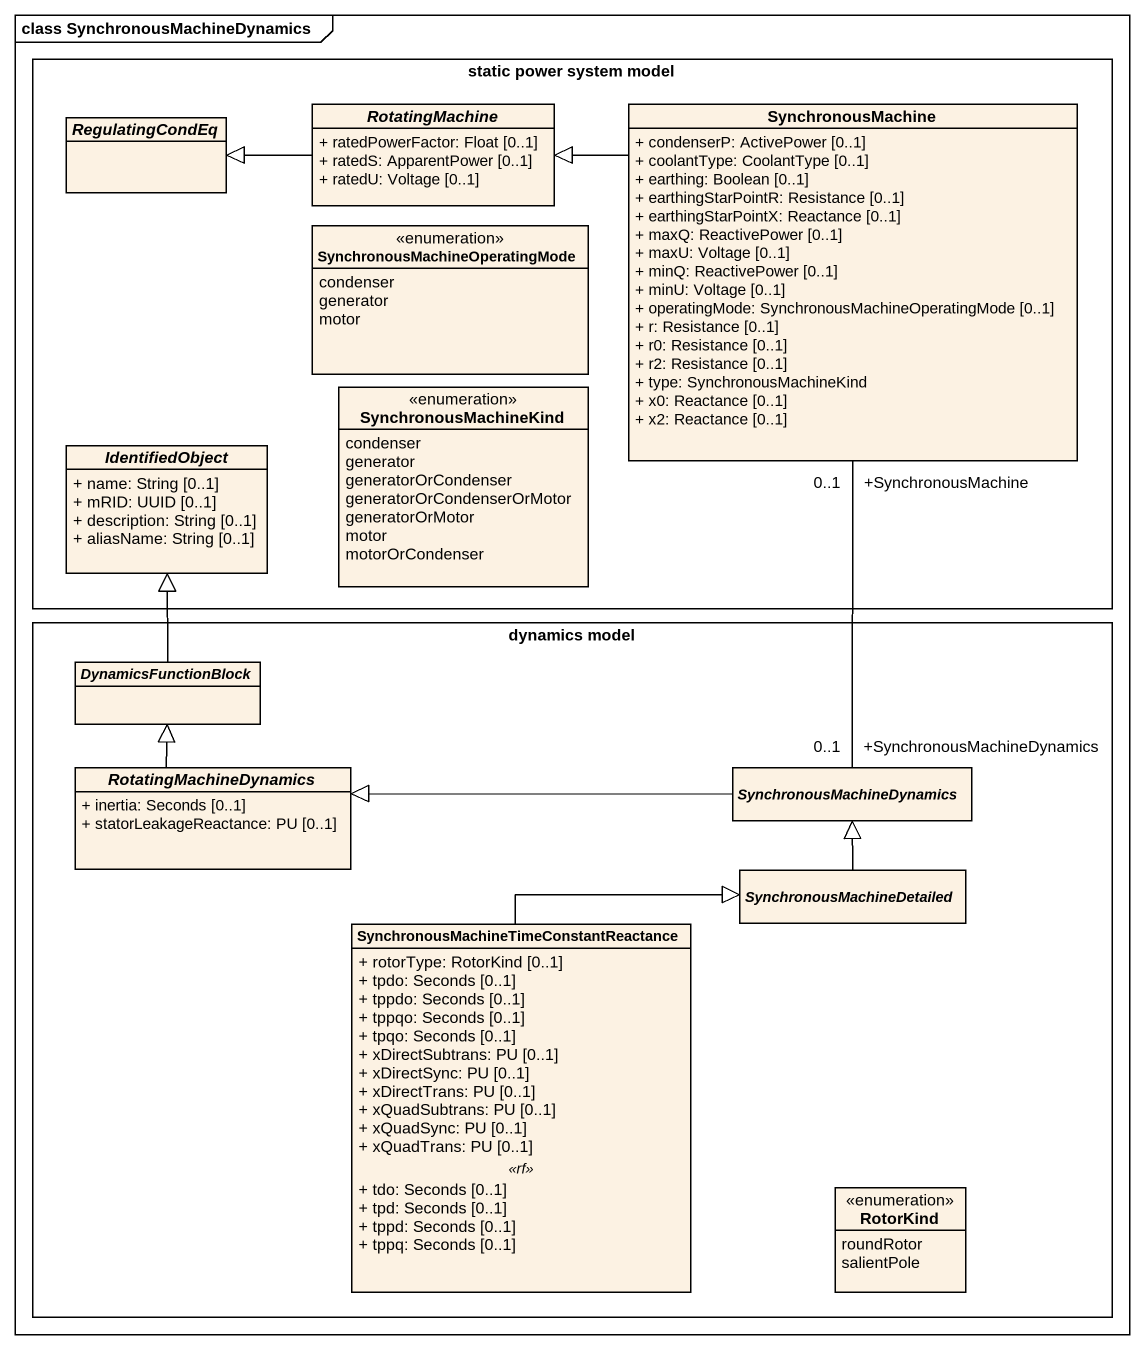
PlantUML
@startuml
mainframe class SynchronousMachineDynamics
hide circle
hide empty members
skinparam classAttributeIconSize 0
rectangle "static power system model" as static_power_system_model {
  abstract class RegulatingCondEq
  abstract class RotatingMachine {
    + ratedPowerFactor: Float [0..1]
    + ratedS: ApparentPower [0..1]
    + ratedU: Voltage [0..1]
  }
  class SynchronousMachine {
    + condenserP: ActivePower [0..1]
    + coolantType: CoolantType [0..1]
    + earthing: Boolean [0..1]
    + earthingStarPointR: Resistance [0..1]
    + earthingStarPointX: Reactance [0..1]
    + maxQ: ReactivePower [0..1]
    + maxU: Voltage [0..1]
    + minQ: ReactivePower [0..1]
    + minU: Voltage [0..1]
    + operatingMode: SynchronousMachineOperatingMode [0..1]
    + r: Resistance [0..1]
    + r0: Resistance [0..1]
    + r2: Resistance [0..1]
    + type: SynchronousMachineKind
    + x0: Reactance [0..1]
    + x2: Reactance [0..1]
  }
  enum "SynchronousMachineOperatingMode" as SynchronousMachineOperatingM {
    condenser
    generator
    motor
  }
  enum SynchronousMachineKind {
    condenser
    generator
    generatorOrCondenser
    generatorOrCondenserOrMotor
    generatorOrMotor
    motor
    motorOrCondenser
  }
  abstract class IdentifiedObject {
    + name: String [0..1]
    + mRID: UUID [0..1]
    + description: String [0..1]
    + aliasName: String [0..1]
  }
}
rectangle "dynamics model" as dynamics_model {
  abstract class DynamicsFunctionBlock
  abstract class RotatingMachineDynamics {
    + inertia: Seconds [0..1]
    + statorLeakageReactance: PU [0..1]
  }
  abstract class SynchronousMachineDynamics
  class "SynchronousMachineTimeConstantReactance" as SynchronousMachineTimeConsta {
    + rotorType: RotorKind [0..1]
    + tpdo: Seconds [0..1]
    + tppdo: Seconds [0..1]
    + tppqo: Seconds [0..1]
    + tpqo: Seconds [0..1]
    + xDirectSubtrans: PU [0..1]
    + xDirectSync: PU [0..1]
    + xDirectTrans: PU [0..1]
    + xQuadSubtrans: PU [0..1]
    + xQuadSync: PU [0..1]
    + xQuadTrans: PU [0..1]
    .. <<rf>> ..
    + tdo: Seconds [0..1]
    + tpd: Seconds [0..1]
    + tppd: Seconds [0..1]
    + tppq: Seconds [0..1]
  }
  abstract class SynchronousMachineDetailed
  enum RotorKind {
    roundRotor
    salientPole
  }
}
RotatingMachine -left-|> RegulatingCondEq
SynchronousMachine -left-|> RotatingMachine
DynamicsFunctionBlock -up-|> IdentifiedObject
RotatingMachineDynamics -up-|> DynamicsFunctionBlock
SynchronousMachineDynamics "+SynchronousMachineDynamics\n0..1" -up- "+SynchronousMachine\n0..1" SynchronousMachine
SynchronousMachineDynamics -left-|> RotatingMachineDynamics
SynchronousMachineTimeConsta -up-|> SynchronousMachineDetailed
SynchronousMachineDetailed -up-|> SynchronousMachineDynamics
@enduml
